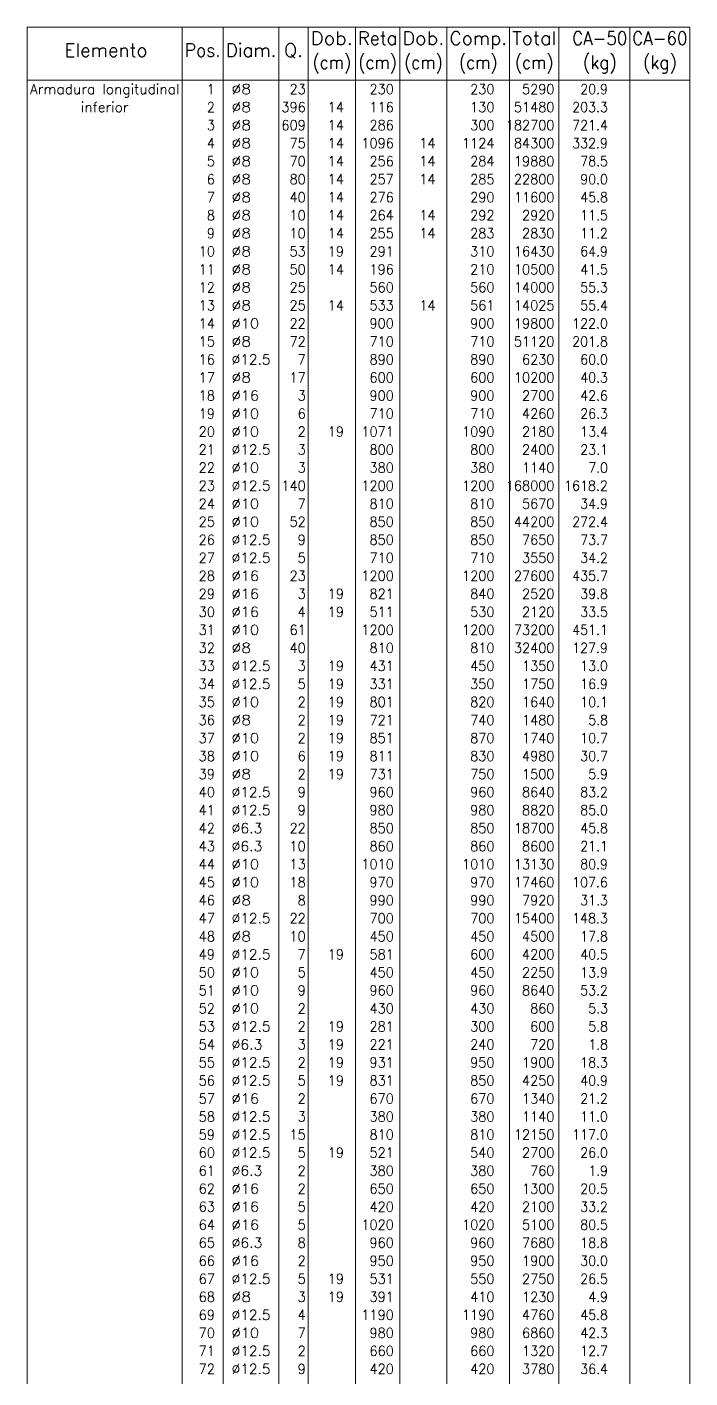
# Model space of a CAD drawing. Header units: millimetres. Extents: x 177 to 332, y -104 to 116.
# Drawn here: x 253.81 to 267.04, y 88.86 to 115.84 of the extents above; entities that cross this region are included whole.
import ezdxf
from ezdxf.enums import TextEntityAlignment as Align

# ---------------------------------------------------------------- set-up
doc = ezdxf.new("R2010")
doc.units = ezdxf.units.MM
doc.layers.add('TABELAS', color=1, linetype='Continuous', lineweight=9)
doc.layers.add('TEXTO_TABELAS', color=1, linetype='Continuous', lineweight=0)
doc.styles.add('CYPETXT_romans', font='romans.shx', dxfattribs={"height": 0.2})

msp = doc.modelspace()

# ---------------------------------------------------------------- linework, layer by layer
at = {"layer": 'TABELAS'}
for p, q in [((253.80849, 114.73484), (253.80849, 115.84484)), ((253.80849, 115.84484), (267.04209, 115.84484)), ((256.90849, 114.73484), (256.90849, 115.84484)), ((257.72449, 114.73484), (257.72449, 115.84484)), ((258.83649, 114.73484), (258.83649, 115.84484)), ((259.42249, 114.73484), (259.42249, 115.84484)), ((260.36249, 114.73484), (260.36249, 115.84484)), ((261.25049, 114.73484), (261.25049, 115.84484)), ((262.19049, 114.73484), (262.19049, 115.84484)), ((263.44249, 114.73484), (263.44249, 115.84484)), ((264.42249, 114.73484), (264.42249, 115.84484)), ((265.84209, 114.73484), (265.84209, 115.84484)), ((267.04209, 114.73484), (267.04209, 115.84484)), ((253.80849, 114.78484), (267.04209, 114.78484)), ((253.80849, 17.79484), (253.80849, 114.73484)), ((256.90849, 17.79484), (256.90849, 114.73484)), ((257.72449, 18.20484), (257.72449, 114.73484)), ((258.83649, 18.20484), (258.83649, 114.73484)), ((259.42249, 18.20484), (259.42249, 114.73484)), ((260.36249, 18.20484), (260.36249, 114.73484)), ((261.25049, 18.20484), (261.25049, 114.73484)), ((262.19049, 18.20484), (262.19049, 114.73484)), ((263.44249, 18.20484), (263.44249, 114.73484)), ((264.42249, 17.79484), (264.42249, 114.73484)), ((265.84209, 17.79484), (265.84209, 114.73484)), ((267.04209, 17.79484), (267.04209, 114.73484))]:
    msp.add_line(p, q, dxfattribs=at)

# ---------------------------------------------------------------- texts
at = {"layer": 'TEXTO_TABELAS', "style": 'CYPETXT_romans'}
for s, height, width, p, p2 in [('Dob.', 0.266667, 1.017692, (259.47249, 115.48817), (260.31249, 115.48817)), ('Reta', 0.266667, 0.940227, (260.41249, 115.48817), (261.20049, 115.48817)), ('Dob.', 0.266667, 1.017692, (261.30049, 115.48817), (262.14049, 115.48817)), ('Comp.', 0.266667, 0.954947, (262.24049, 115.48817), (263.39249, 115.48817)), ('Total', 0.266667, 0.99, (263.49249, 115.48817), (264.37249, 115.48817)), ('CA-50', 0.266667, 0.849265, (264.69209, 115.48817), (265.79209, 115.48817)), ('CA-60', 0.266667, 0.849265, (265.89209, 115.48817), (266.99209, 115.48817)), ('Elemento', 0.266667, 0.93375, (254.55349, 115.24817), (256.21349, 115.24817)), ('Pos.', 0.266667, 0.895, (256.95849, 115.24817), (257.67449, 115.24817)), ('Diam.', 0.266667, 0.94875, (257.77449, 115.24817), (258.78649, 115.24817)), ('Q.', 0.266667, 1.09125, (258.93549, 115.24817), (259.32349, 115.24817)), ('(cm)', 0.266667, 0.84, (259.50849, 115.00817), (260.27649, 115.00817)), ('(cm)', 0.266667, 0.84, (260.42249, 115.00817), (261.19049, 115.00817)), ('(cm)', 0.266667, 0.84, (261.33649, 115.00817), (262.10449, 115.00817)), ('(cm)', 0.266667, 0.84, (262.43249, 115.00817), (263.20049, 115.00817)), ('(cm)', 0.266667, 0.84, (263.54849, 115.00817), (264.31649, 115.00817)), ('(kg)', 0.266667, 0.88725, (264.90409, 115.00817), (265.58009, 115.00817)), ('(kg)', 0.266667, 0.88725, (266.10409, 115.00817), (266.78009, 115.00817)), ('Armadura longitudinal', 0.2, 0.911119, (253.86599, 114.50484), (256.85099, 114.50484)), ('1', 0.2, 1.546364, (257.39749, 114.50484), (257.55949, 114.50484)), ('%%c8', 0.2, 1.12875, (257.89199, 114.50484), (258.27899, 114.50484)), ('23', 0.2, 0.919459, (259.04849, 114.50484), (259.37249, 114.50484)), ('230', 0.2, 0.895263, (260.64449, 114.50484), (261.13049, 114.50484)), ('230', 0.2, 0.895263, (262.65449, 114.50484), (263.14049, 114.50484)), ('5290', 0.2, 0.883636, (263.68949, 114.50484), (264.33749, 114.50484)), ('20.9', 0.2, 0.878182, (264.85209, 114.50484), (265.40409, 114.50484)), ('inferior', 0.2, 0.916101, (254.88299, 114.14484), (255.83399, 114.14484)), ('2', 0.2, 1.000588, (257.39749, 114.14484), (257.55949, 114.14484)), ('%%c8', 0.2, 1.12875, (257.89199, 114.14484), (258.27899, 114.14484)), ('396', 0.2, 0.895263, (258.88649, 114.14484), (259.37249, 114.14484)), ('14', 0.2, 0.895263, (259.81149, 114.14484), (260.13549, 114.14484)), ('116', 0.2, 0.895263, (260.64449, 114.14484), (261.13049, 114.14484)), ('130', 0.2, 0.895263, (262.65449, 114.14484), (263.14049, 114.14484)), ('51480', 0.2, 0.876804, (263.52749, 114.14484), (264.33749, 114.14484)), ('203.3', 0.2, 0.861724, (264.69009, 114.14484), (265.40409, 114.14484)), ('3', 0.2, 1.000588, (257.39749, 113.78484), (257.55949, 113.78484)), ('%%c8', 0.2, 1.12875, (257.89199, 113.78484), (258.27899, 113.78484)), ('609', 0.2, 0.91125, (258.88649, 113.78484), (259.37249, 113.78484)), ('14', 0.2, 0.895263, (259.81149, 113.78484), (260.13549, 113.78484)), ('286', 0.2, 0.895263, (260.64449, 113.78484), (261.13049, 113.78484)), ('300', 0.2, 0.895263, (262.65449, 113.78484), (263.14049, 113.78484)), ('182700', 0.2, 0.872308, (263.36549, 113.78484), (264.33749, 113.78484)), ('721.4', 0.2, 0.851932, (264.69009, 113.78484), (265.40409, 113.78484)), ('4', 0.2, 0.945, (257.39749, 113.42484), (257.55949, 113.42484)), ('%%c8', 0.2, 1.12875, (257.89199, 113.42484), (258.27899, 113.42484)), ('75', 0.2, 0.919459, (259.04849, 113.42484), (259.37249, 113.42484)), ('14', 0.2, 0.895263, (259.81149, 113.42484), (260.13549, 113.42484)), ('1096', 0.2, 0.883636, (260.48249, 113.42484), (261.13049, 113.42484)), ('14', 0.2, 0.895263, (261.63949, 113.42484), (261.96349, 113.42484)), ('1124', 0.2, 0.872308, (262.49249, 113.42484), (263.14049, 113.42484)), ('84300', 0.2, 0.876804, (263.52749, 113.42484), (264.33749, 113.42484)), ('332.9', 0.2, 0.871744, (264.69009, 113.42484), (265.40409, 113.42484)), ('5', 0.2, 1.000588, (257.39749, 113.06484), (257.55949, 113.06484)), ('%%c8', 0.2, 1.12875, (257.89199, 113.06484), (258.27899, 113.06484)), ('70', 0.2, 0.919459, (259.04849, 113.06484), (259.37249, 113.06484)), ('14', 0.2, 0.895263, (259.81149, 113.06484), (260.13549, 113.06484)), ('256', 0.2, 0.895263, (260.64449, 113.06484), (261.13049, 113.06484)), ('14', 0.2, 0.895263, (261.63949, 113.06484), (261.96349, 113.06484)), ('284', 0.2, 0.879828, (262.65449, 113.06484), (263.14049, 113.06484)), ('19880', 0.2, 0.876804, (263.52749, 113.06484), (264.33749, 113.06484)), ('78.5', 0.2, 0.865075, (264.85209, 113.06484), (265.40409, 113.06484)), ('6', 0.2, 1.000588, (257.39749, 112.70484), (257.55949, 112.70484)), ('%%c8', 0.2, 1.12875, (257.89199, 112.70484), (258.27899, 112.70484)), ('80', 0.2, 0.919459, (259.04849, 112.70484), (259.37249, 112.70484)), ('14', 0.2, 0.895263, (259.81149, 112.70484), (260.13549, 112.70484)), ('257', 0.2, 0.895263, (260.64449, 112.70484), (261.13049, 112.70484)), ('14', 0.2, 0.895263, (261.63949, 112.70484), (261.96349, 112.70484)), ('285', 0.2, 0.895263, (262.65449, 112.70484), (263.14049, 112.70484)), ('22800', 0.2, 0.876804, (263.52749, 112.70484), (264.33749, 112.70484)), ('90.0', 0.2, 0.865075, (264.85209, 112.70484), (265.40409, 112.70484)), ('7', 0.2, 1.000588, (257.39749, 112.34484), (257.55949, 112.34484)), ('%%c8', 0.2, 1.12875, (257.89199, 112.34484), (258.27899, 112.34484)), ('40', 0.2, 0.919459, (259.04849, 112.34484), (259.37249, 112.34484)), ('14', 0.2, 0.895263, (259.81149, 112.34484), (260.13549, 112.34484)), ('276', 0.2, 0.895263, (260.64449, 112.34484), (261.13049, 112.34484)), ('290', 0.2, 0.895263, (262.65449, 112.34484), (263.14049, 112.34484)), ('11600', 0.2, 0.876804, (263.52749, 112.34484), (264.33749, 112.34484)), ('45.8', 0.2, 0.865075, (264.85209, 112.34484), (265.40409, 112.34484)), ('8', 0.2, 1.000588, (257.39749, 111.98484), (257.55949, 111.98484)), ('%%c8', 0.2, 1.12875, (257.89199, 111.98484), (258.27899, 111.98484)), ('10', 0.2, 0.919459, (259.04849, 111.98484), (259.37249, 111.98484)), ('14', 0.2, 0.895263, (259.81149, 111.98484), (260.13549, 111.98484)), ('264', 0.2, 0.879828, (260.64449, 111.98484), (261.13049, 111.98484)), ('14', 0.2, 0.895263, (261.63949, 111.98484), (261.96349, 111.98484)), ('292', 0.2, 0.895263, (262.65449, 111.98484), (263.14049, 111.98484)), ('2920', 0.2, 0.883636, (263.68949, 111.98484), (264.33749, 111.98484)), ('11.5', 0.2, 0.865075, (264.85209, 111.98484), (265.40409, 111.98484)), ('9', 0.2, 1.063125, (257.39749, 111.62484), (257.55949, 111.62484)), ('%%c8', 0.2, 1.12875, (257.89199, 111.62484), (258.27899, 111.62484)), ('10', 0.2, 0.919459, (259.04849, 111.62484), (259.37249, 111.62484)), ('14', 0.2, 0.895263, (259.81149, 111.62484), (260.13549, 111.62484)), ('255', 0.2, 0.895263, (260.64449, 111.62484), (261.13049, 111.62484)), ('14', 0.2, 0.895263, (261.63949, 111.62484), (261.96349, 111.62484)), ('283', 0.2, 0.895263, (262.65449, 111.62484), (263.14049, 111.62484)), ('2830', 0.2, 0.883636, (263.68949, 111.62484), (264.33749, 111.62484)), ('11.2', 0.2, 0.865075, (264.85209, 111.62484), (265.40409, 111.62484)), ('10', 0.2, 0.919459, (257.23549, 111.26484), (257.55949, 111.26484)), ('%%c8', 0.2, 1.12875, (257.89199, 111.26484), (258.27899, 111.26484)), ('53', 0.2, 0.919459, (259.04849, 111.26484), (259.37249, 111.26484)), ('19', 0.2, 0.945, (259.81149, 111.26484), (260.13549, 111.26484)), ('291', 0.2, 1.000588, (260.64449, 111.26484), (261.13049, 111.26484)), ('310', 0.2, 0.895263, (262.65449, 111.26484), (263.14049, 111.26484)), ('16430', 0.2, 0.876804, (263.52749, 111.26484), (264.33749, 111.26484)), ('64.9', 0.2, 0.878182, (264.85209, 111.26484), (265.40409, 111.26484)), ('11', 0.2, 1.097419, (257.23549, 110.90484), (257.55949, 110.90484)), ('%%c8', 0.2, 1.12875, (257.89199, 110.90484), (258.27899, 110.90484)), ('50', 0.2, 0.919459, (259.04849, 110.90484), (259.37249, 110.90484)), ('14', 0.2, 0.895263, (259.81149, 110.90484), (260.13549, 110.90484)), ('196', 0.2, 0.895263, (260.64449, 110.90484), (261.13049, 110.90484)), ('210', 0.2, 0.895263, (262.65449, 110.90484), (263.14049, 110.90484)), ('10500', 0.2, 0.876804, (263.52749, 110.90484), (264.33749, 110.90484)), ('41.5', 0.2, 0.865075, (264.85209, 110.90484), (265.40409, 110.90484)), ('12', 0.2, 0.919459, (257.23549, 110.54484), (257.55949, 110.54484)), ('%%c8', 0.2, 1.12875, (257.89199, 110.54484), (258.27899, 110.54484)), ('25', 0.2, 0.919459, (259.04849, 110.54484), (259.37249, 110.54484)), ('560', 0.2, 0.895263, (260.64449, 110.54484), (261.13049, 110.54484)), ('560', 0.2, 0.895263, (262.65449, 110.54484), (263.14049, 110.54484)), ('14000', 0.2, 0.876804, (263.52749, 110.54484), (264.33749, 110.54484)), ('55.3', 0.2, 0.865075, (264.85209, 110.54484), (265.40409, 110.54484)), ('13', 0.2, 0.919459, (257.23549, 110.18484), (257.55949, 110.18484)), ('%%c8', 0.2, 1.12875, (257.89199, 110.18484), (258.27899, 110.18484)), ('25', 0.2, 0.919459, (259.04849, 110.18484), (259.37249, 110.18484)), ('14', 0.2, 0.895263, (259.81149, 110.18484), (260.13549, 110.18484)), ('533', 0.2, 0.895263, (260.64449, 110.18484), (261.13049, 110.18484)), ('14', 0.2, 0.895263, (261.63949, 110.18484), (261.96349, 110.18484)), ('561', 0.2, 1.000588, (262.65449, 110.18484), (263.14049, 110.18484)), ('14025', 0.2, 0.876804, (263.52749, 110.18484), (264.33749, 110.18484)), ('55.4', 0.2, 0.852353, (264.85209, 110.18484), (265.40409, 110.18484)), ('14', 0.2, 0.895263, (257.23549, 109.82484), (257.55949, 109.82484)), ('%%c10', 0.2, 1.029375, (257.89199, 109.82484), (258.44099, 109.82484)), ('22', 0.2, 0.919459, (259.04849, 109.82484), (259.37249, 109.82484)), ('900', 0.2, 0.895263, (260.64449, 109.82484), (261.13049, 109.82484)), ('900', 0.2, 0.895263, (262.65449, 109.82484), (263.14049, 109.82484)), ('19800', 0.2, 0.876804, (263.52749, 109.82484), (264.33749, 109.82484)), ('122.0', 0.2, 0.861724, (264.69009, 109.82484), (265.40409, 109.82484)), ('15', 0.2, 0.919459, (257.23549, 109.46484), (257.55949, 109.46484)), ('%%c8', 0.2, 1.12875, (257.89199, 109.46484), (258.27899, 109.46484)), ('72', 0.2, 0.919459, (259.04849, 109.46484), (259.37249, 109.46484)), ('710', 0.2, 0.895263, (260.64449, 109.46484), (261.13049, 109.46484)), ('710', 0.2, 0.895263, (262.65449, 109.46484), (263.14049, 109.46484)), ('51120', 0.2, 0.876804, (263.52749, 109.46484), (264.33749, 109.46484)), ('201.8', 0.2, 0.861724, (264.69009, 109.46484), (265.40409, 109.46484)), ('16', 0.2, 0.919459, (257.23549, 109.10484), (257.55949, 109.10484)), ('%%c12.5', 0.2, 0.948663, (257.89199, 109.10484), (258.66899, 109.10484)), ('7', 0.2, 1.000588, (259.21049, 109.10484), (259.37249, 109.10484)), ('890', 0.2, 0.895263, (260.64449, 109.10484), (261.13049, 109.10484)), ('890', 0.2, 0.895263, (262.65449, 109.10484), (263.14049, 109.10484)), ('6230', 0.2, 0.883636, (263.68949, 109.10484), (264.33749, 109.10484)), ('60.0', 0.2, 0.865075, (264.85209, 109.10484), (265.40409, 109.10484)), ('17', 0.2, 0.919459, (257.23549, 108.74484), (257.55949, 108.74484)), ('%%c8', 0.2, 1.12875, (257.89199, 108.74484), (258.27899, 108.74484)), ('17', 0.2, 0.919459, (259.04849, 108.74484), (259.37249, 108.74484)), ('600', 0.2, 0.895263, (260.64449, 108.74484), (261.13049, 108.74484)), ('600', 0.2, 0.895263, (262.65449, 108.74484), (263.14049, 108.74484)), ('10200', 0.2, 0.876804, (263.52749, 108.74484), (264.33749, 108.74484)), ('40.3', 0.2, 0.865075, (264.85209, 108.74484), (265.40409, 108.74484)), ('18', 0.2, 0.919459, (257.23549, 108.38484), (257.55949, 108.38484)), ('%%c16', 0.2, 1.029375, (257.89199, 108.38484), (258.44099, 108.38484)), ('3', 0.2, 1.000588, (259.21049, 108.38484), (259.37249, 108.38484)), ('900', 0.2, 0.895263, (260.64449, 108.38484), (261.13049, 108.38484)), ('900', 0.2, 0.895263, (262.65449, 108.38484), (263.14049, 108.38484)), ('2700', 0.2, 0.883636, (263.68949, 108.38484), (264.33749, 108.38484)), ('42.6', 0.2, 0.865075, (264.85209, 108.38484), (265.40409, 108.38484)), ('19', 0.2, 0.945, (257.23549, 108.02484), (257.55949, 108.02484)), ('%%c10', 0.2, 1.029375, (257.89199, 108.02484), (258.44099, 108.02484)), ('6', 0.2, 1.000588, (259.21049, 108.02484), (259.37249, 108.02484)), ('710', 0.2, 0.895263, (260.64449, 108.02484), (261.13049, 108.02484)), ('710', 0.2, 0.895263, (262.65449, 108.02484), (263.14049, 108.02484)), ('4260', 0.2, 0.883636, (263.68949, 108.02484), (264.33749, 108.02484)), ('26.3', 0.2, 0.865075, (264.85209, 108.02484), (265.40409, 108.02484)), ('20', 0.2, 0.919459, (257.23549, 107.66484), (257.55949, 107.66484)), ('%%c10', 0.2, 1.029375, (257.89199, 107.66484), (258.44099, 107.66484)), ('2', 0.2, 1.000588, (259.21049, 107.66484), (259.37249, 107.66484)), ('19', 0.2, 0.945, (259.81149, 107.66484), (260.13549, 107.66484)), ('1071', 0.2, 0.95831, (260.48249, 107.66484), (261.13049, 107.66484)), ('1090', 0.2, 0.883636, (262.49249, 107.66484), (263.14049, 107.66484)), ('2180', 0.2, 0.883636, (263.68949, 107.66484), (264.33749, 107.66484)), ('13.4', 0.2, 0.852353, (264.85209, 107.66484), (265.40409, 107.66484)), ('21', 0.2, 1.097419, (257.23549, 107.30484), (257.55949, 107.30484)), ('%%c12.5', 0.2, 0.948663, (257.89199, 107.30484), (258.66899, 107.30484)), ('3', 0.2, 1.000588, (259.21049, 107.30484), (259.37249, 107.30484)), ('800', 0.2, 0.895263, (260.64449, 107.30484), (261.13049, 107.30484)), ('800', 0.2, 0.895263, (262.65449, 107.30484), (263.14049, 107.30484)), ('2400', 0.2, 0.883636, (263.68949, 107.30484), (264.33749, 107.30484)), ('23.1', 0.2, 0.950164, (264.85209, 107.30484), (265.40409, 107.30484)), ('22', 0.2, 0.919459, (257.23549, 106.94484), (257.55949, 106.94484)), ('%%c10', 0.2, 1.029375, (257.89199, 106.94484), (258.44099, 106.94484)), ('3', 0.2, 1.000588, (259.21049, 106.94484), (259.37249, 106.94484)), ('380', 0.2, 0.895263, (260.64449, 106.94484), (261.13049, 106.94484)), ('380', 0.2, 0.895263, (262.65449, 106.94484), (263.14049, 106.94484)), ('1140', 0.2, 0.883636, (263.68949, 106.94484), (264.33749, 106.94484)), ('7.0', 0.2, 0.871277, (265.01409, 106.94484), (265.40409, 106.94484)), ('23', 0.2, 0.919459, (257.23549, 106.58484), (257.55949, 106.58484)), ('%%c12.5', 0.2, 0.948663, (257.89199, 106.58484), (258.66899, 106.58484)), ('140', 0.2, 0.895263, (258.88649, 106.58484), (259.37249, 106.58484)), ('1200', 0.2, 0.883636, (260.48249, 106.58484), (261.13049, 106.58484)), ('1200', 0.2, 0.883636, (262.49249, 106.58484), (263.14049, 106.58484)), ('168000', 0.2, 0.872308, (263.36549, 106.58484), (264.33749, 106.58484)), ('1618.2', 0.2, 0.859626, (264.52809, 106.58484), (265.40409, 106.58484)), ('24', 0.2, 0.895263, (257.23549, 106.22484), (257.55949, 106.22484)), ('%%c10', 0.2, 1.029375, (257.89199, 106.22484), (258.44099, 106.22484)), ('7', 0.2, 1.000588, (259.21049, 106.22484), (259.37249, 106.22484)), ('810', 0.2, 0.895263, (260.64449, 106.22484), (261.13049, 106.22484)), ('810', 0.2, 0.895263, (262.65449, 106.22484), (263.14049, 106.22484)), ('5670', 0.2, 0.883636, (263.68949, 106.22484), (264.33749, 106.22484)), ('34.9', 0.2, 0.878182, (264.85209, 106.22484), (265.40409, 106.22484)), ('25', 0.2, 0.919459, (257.23549, 105.86484), (257.55949, 105.86484)), ('%%c10', 0.2, 1.029375, (257.89199, 105.86484), (258.44099, 105.86484)), ('52', 0.2, 0.919459, (259.04849, 105.86484), (259.37249, 105.86484)), ('850', 0.2, 0.895263, (260.64449, 105.86484), (261.13049, 105.86484)), ('850', 0.2, 0.895263, (262.65449, 105.86484), (263.14049, 105.86484)), ('44200', 0.2, 0.876804, (263.52749, 105.86484), (264.33749, 105.86484)), ('272.4', 0.2, 0.851932, (264.69009, 105.86484), (265.40409, 105.86484)), ('26', 0.2, 0.919459, (257.23549, 105.50484), (257.55949, 105.50484)), ('%%c12.5', 0.2, 0.948663, (257.89199, 105.50484), (258.66899, 105.50484)), ('9', 0.2, 1.063125, (259.21049, 105.50484), (259.37249, 105.50484)), ('850', 0.2, 0.895263, (260.64449, 105.50484), (261.13049, 105.50484)), ('850', 0.2, 0.895263, (262.65449, 105.50484), (263.14049, 105.50484)), ('7650', 0.2, 0.883636, (263.68949, 105.50484), (264.33749, 105.50484)), ('73.7', 0.2, 0.865075, (264.85209, 105.50484), (265.40409, 105.50484)), ('27', 0.2, 0.919459, (257.23549, 105.14484), (257.55949, 105.14484)), ('%%c12.5', 0.2, 0.948663, (257.89199, 105.14484), (258.66899, 105.14484)), ('5', 0.2, 1.000588, (259.21049, 105.14484), (259.37249, 105.14484)), ('710', 0.2, 0.895263, (260.64449, 105.14484), (261.13049, 105.14484)), ('710', 0.2, 0.895263, (262.65449, 105.14484), (263.14049, 105.14484)), ('3550', 0.2, 0.883636, (263.68949, 105.14484), (264.33749, 105.14484)), ('34.2', 0.2, 0.865075, (264.85209, 105.14484), (265.40409, 105.14484)), ('28', 0.2, 0.919459, (257.23549, 104.78484), (257.55949, 104.78484)), ('%%c16', 0.2, 1.029375, (257.89199, 104.78484), (258.44099, 104.78484)), ('23', 0.2, 0.919459, (259.04849, 104.78484), (259.37249, 104.78484)), ('1200', 0.2, 0.883636, (260.48249, 104.78484), (261.13049, 104.78484)), ('1200', 0.2, 0.883636, (262.49249, 104.78484), (263.14049, 104.78484)), ('27600', 0.2, 0.876804, (263.52749, 104.78484), (264.33749, 104.78484)), ('435.7', 0.2, 0.861724, (264.69009, 104.78484), (265.40409, 104.78484)), ('29', 0.2, 0.945, (257.23549, 104.42484), (257.55949, 104.42484)), ('%%c16', 0.2, 1.029375, (257.89199, 104.42484), (258.44099, 104.42484)), ('3', 0.2, 1.000588, (259.21049, 104.42484), (259.37249, 104.42484)), ('19', 0.2, 0.945, (259.81149, 104.42484), (260.13549, 104.42484)), ('821', 0.2, 1.000588, (260.64449, 104.42484), (261.13049, 104.42484)), ('840', 0.2, 0.895263, (262.65449, 104.42484), (263.14049, 104.42484)), ('2520', 0.2, 0.883636, (263.68949, 104.42484), (264.33749, 104.42484)), ('39.8', 0.2, 0.865075, (264.85209, 104.42484), (265.40409, 104.42484)), ('30', 0.2, 0.919459, (257.23549, 104.06484), (257.55949, 104.06484)), ('%%c16', 0.2, 1.029375, (257.89199, 104.06484), (258.44099, 104.06484)), ('4', 0.2, 0.945, (259.21049, 104.06484), (259.37249, 104.06484)), ('19', 0.2, 0.945, (259.81149, 104.06484), (260.13549, 104.06484)), ('511', 0.2, 1.000588, (260.64449, 104.06484), (261.13049, 104.06484)), ('530', 0.2, 0.895263, (262.65449, 104.06484), (263.14049, 104.06484)), ('2120', 0.2, 0.883636, (263.68949, 104.06484), (264.33749, 104.06484)), ('33.5', 0.2, 0.865075, (264.85209, 104.06484), (265.40409, 104.06484)), ('31', 0.2, 1.097419, (257.23549, 103.70484), (257.55949, 103.70484)), ('%%c10', 0.2, 1.029375, (257.89199, 103.70484), (258.44099, 103.70484)), ('61', 0.2, 1.097419, (259.04849, 103.70484), (259.37249, 103.70484)), ('1200', 0.2, 0.883636, (260.48249, 103.70484), (261.13049, 103.70484)), ('1200', 0.2, 0.883636, (262.49249, 103.70484), (263.14049, 103.70484)), ('73200', 0.2, 0.876804, (263.52749, 103.70484), (264.33749, 103.70484)), ('451.1', 0.2, 0.925556, (264.69009, 103.70484), (265.40409, 103.70484)), ('32', 0.2, 0.919459, (257.23549, 103.34484), (257.55949, 103.34484)), ('%%c8', 0.2, 1.12875, (257.89199, 103.34484), (258.27899, 103.34484)), ('40', 0.2, 0.919459, (259.04849, 103.34484), (259.37249, 103.34484)), ('810', 0.2, 0.895263, (260.64449, 103.34484), (261.13049, 103.34484)), ('810', 0.2, 0.895263, (262.65449, 103.34484), (263.14049, 103.34484)), ('32400', 0.2, 0.876804, (263.52749, 103.34484), (264.33749, 103.34484)), ('127.9', 0.2, 0.871744, (264.69009, 103.34484), (265.40409, 103.34484)), ('33', 0.2, 0.919459, (257.23549, 102.98484), (257.55949, 102.98484)), ('%%c12.5', 0.2, 0.948663, (257.89199, 102.98484), (258.66899, 102.98484)), ('3', 0.2, 1.000588, (259.21049, 102.98484), (259.37249, 102.98484)), ('19', 0.2, 0.945, (259.81149, 102.98484), (260.13549, 102.98484)), ('431', 0.2, 1.000588, (260.64449, 102.98484), (261.13049, 102.98484)), ('450', 0.2, 0.895263, (262.65449, 102.98484), (263.14049, 102.98484)), ('1350', 0.2, 0.883636, (263.68949, 102.98484), (264.33749, 102.98484)), ('13.0', 0.2, 0.865075, (264.85209, 102.98484), (265.40409, 102.98484)), ('34', 0.2, 0.895263, (257.23549, 102.62484), (257.55949, 102.62484)), ('%%c12.5', 0.2, 0.948663, (257.89199, 102.62484), (258.66899, 102.62484)), ('5', 0.2, 1.000588, (259.21049, 102.62484), (259.37249, 102.62484)), ('19', 0.2, 0.945, (259.81149, 102.62484), (260.13549, 102.62484)), ('331', 0.2, 1.000588, (260.64449, 102.62484), (261.13049, 102.62484)), ('350', 0.2, 0.895263, (262.65449, 102.62484), (263.14049, 102.62484)), ('1750', 0.2, 0.883636, (263.68949, 102.62484), (264.33749, 102.62484)), ('16.9', 0.2, 0.878182, (264.85209, 102.62484), (265.40409, 102.62484)), ('35', 0.2, 0.919459, (257.23549, 102.26484), (257.55949, 102.26484)), ('%%c10', 0.2, 1.029375, (257.89199, 102.26484), (258.44099, 102.26484)), ('2', 0.2, 1.000588, (259.21049, 102.26484), (259.37249, 102.26484)), ('19', 0.2, 0.945, (259.81149, 102.26484), (260.13549, 102.26484)), ('801', 0.2, 1.000588, (260.64449, 102.26484), (261.13049, 102.26484)), ('820', 0.2, 0.895263, (262.65449, 102.26484), (263.14049, 102.26484)), ('1640', 0.2, 0.883636, (263.68949, 102.26484), (264.33749, 102.26484)), ('10.1', 0.2, 0.950164, (264.85209, 102.26484), (265.40409, 102.26484)), ('36', 0.2, 0.919459, (257.23549, 101.90484), (257.55949, 101.90484)), ('%%c8', 0.2, 1.12875, (257.89199, 101.90484), (258.27899, 101.90484)), ('2', 0.2, 1.000588, (259.21049, 101.90484), (259.37249, 101.90484)), ('19', 0.2, 0.945, (259.81149, 101.90484), (260.13549, 101.90484)), ('721', 0.2, 1.000588, (260.64449, 101.90484), (261.13049, 101.90484)), ('740', 0.2, 0.895263, (262.65449, 101.90484), (263.14049, 101.90484)), ('1480', 0.2, 0.883636, (263.68949, 101.90484), (264.33749, 101.90484)), ('5.8', 0.2, 0.871277, (265.01409, 101.90484), (265.40409, 101.90484)), ('37', 0.2, 0.919459, (257.23549, 101.54484), (257.55949, 101.54484)), ('%%c10', 0.2, 1.029375, (257.89199, 101.54484), (258.44099, 101.54484)), ('2', 0.2, 1.000588, (259.21049, 101.54484), (259.37249, 101.54484)), ('19', 0.2, 0.945, (259.81149, 101.54484), (260.13549, 101.54484)), ('851', 0.2, 1.000588, (260.64449, 101.54484), (261.13049, 101.54484)), ('870', 0.2, 0.895263, (262.65449, 101.54484), (263.14049, 101.54484)), ('1740', 0.2, 0.883636, (263.68949, 101.54484), (264.33749, 101.54484)), ('10.7', 0.2, 0.865075, (264.85209, 101.54484), (265.40409, 101.54484)), ('38', 0.2, 0.919459, (257.23549, 101.18484), (257.55949, 101.18484)), ('%%c10', 0.2, 1.029375, (257.89199, 101.18484), (258.44099, 101.18484)), ('6', 0.2, 1.000588, (259.21049, 101.18484), (259.37249, 101.18484)), ('19', 0.2, 0.945, (259.81149, 101.18484), (260.13549, 101.18484)), ('811', 0.2, 1.000588, (260.64449, 101.18484), (261.13049, 101.18484)), ('830', 0.2, 0.895263, (262.65449, 101.18484), (263.14049, 101.18484)), ('4980', 0.2, 0.883636, (263.68949, 101.18484), (264.33749, 101.18484)), ('30.7', 0.2, 0.865075, (264.85209, 101.18484), (265.40409, 101.18484)), ('39', 0.2, 0.945, (257.23549, 100.82484), (257.55949, 100.82484)), ('%%c8', 0.2, 1.12875, (257.89199, 100.82484), (258.27899, 100.82484)), ('2', 0.2, 1.000588, (259.21049, 100.82484), (259.37249, 100.82484)), ('19', 0.2, 0.945, (259.81149, 100.82484), (260.13549, 100.82484)), ('731', 0.2, 1.000588, (260.64449, 100.82484), (261.13049, 100.82484)), ('750', 0.2, 0.895263, (262.65449, 100.82484), (263.14049, 100.82484)), ('1500', 0.2, 0.883636, (263.68949, 100.82484), (264.33749, 100.82484)), ('5.9', 0.2, 0.890217, (265.01409, 100.82484), (265.40409, 100.82484)), ('40', 0.2, 0.919459, (257.23549, 100.46484), (257.55949, 100.46484)), ('%%c12.5', 0.2, 0.948663, (257.89199, 100.46484), (258.66899, 100.46484)), ('9', 0.2, 1.063125, (259.21049, 100.46484), (259.37249, 100.46484)), ('960', 0.2, 0.895263, (260.64449, 100.46484), (261.13049, 100.46484)), ('960', 0.2, 0.895263, (262.65449, 100.46484), (263.14049, 100.46484)), ('8640', 0.2, 0.883636, (263.68949, 100.46484), (264.33749, 100.46484)), ('83.2', 0.2, 0.865075, (264.85209, 100.46484), (265.40409, 100.46484)), ('41', 0.2, 1.097419, (257.23549, 100.10484), (257.55949, 100.10484)), ('%%c12.5', 0.2, 0.948663, (257.89199, 100.10484), (258.66899, 100.10484)), ('9', 0.2, 1.063125, (259.21049, 100.10484), (259.37249, 100.10484)), ('980', 0.2, 0.895263, (260.64449, 100.10484), (261.13049, 100.10484)), ('980', 0.2, 0.895263, (262.65449, 100.10484), (263.14049, 100.10484)), ('8820', 0.2, 0.883636, (263.68949, 100.10484), (264.33749, 100.10484)), ('85.0', 0.2, 0.865075, (264.85209, 100.10484), (265.40409, 100.10484)), ('42', 0.2, 0.919459, (257.23549, 99.74484), (257.55949, 99.74484)), ('%%c6.3', 0.2, 0.978409, (257.89199, 99.74484), (258.50699, 99.74484)), ('22', 0.2, 0.919459, (259.04849, 99.74484), (259.37249, 99.74484)), ('850', 0.2, 0.895263, (260.64449, 99.74484), (261.13049, 99.74484)), ('850', 0.2, 0.895263, (262.65449, 99.74484), (263.14049, 99.74484)), ('18700', 0.2, 0.876804, (263.52749, 99.74484), (264.33749, 99.74484)), ('45.8', 0.2, 0.865075, (264.85209, 99.74484), (265.40409, 99.74484)), ('43', 0.2, 0.919459, (257.23549, 99.38484), (257.55949, 99.38484)), ('%%c6.3', 0.2, 0.978409, (257.89199, 99.38484), (258.50699, 99.38484)), ('10', 0.2, 0.919459, (259.04849, 99.38484), (259.37249, 99.38484)), ('860', 0.2, 0.895263, (260.64449, 99.38484), (261.13049, 99.38484)), ('860', 0.2, 0.895263, (262.65449, 99.38484), (263.14049, 99.38484)), ('8600', 0.2, 0.883636, (263.68949, 99.38484), (264.33749, 99.38484)), ('21.1', 0.2, 0.950164, (264.85209, 99.38484), (265.40409, 99.38484)), ('44', 0.2, 0.895263, (257.23549, 99.02484), (257.55949, 99.02484)), ('%%c10', 0.2, 1.029375, (257.89199, 99.02484), (258.44099, 99.02484)), ('13', 0.2, 0.919459, (259.04849, 99.02484), (259.37249, 99.02484)), ('1010', 0.2, 0.883636, (260.48249, 99.02484), (261.13049, 99.02484)), ('1010', 0.2, 0.883636, (262.49249, 99.02484), (263.14049, 99.02484)), ('13130', 0.2, 0.876804, (263.52749, 99.02484), (264.33749, 99.02484)), ('80.9', 0.2, 0.878182, (264.85209, 99.02484), (265.40409, 99.02484)), ('45', 0.2, 0.919459, (257.23549, 98.66484), (257.55949, 98.66484)), ('%%c10', 0.2, 1.029375, (257.89199, 98.66484), (258.44099, 98.66484)), ('18', 0.2, 0.919459, (259.04849, 98.66484), (259.37249, 98.66484)), ('970', 0.2, 0.895263, (260.64449, 98.66484), (261.13049, 98.66484)), ('970', 0.2, 0.895263, (262.65449, 98.66484), (263.14049, 98.66484)), ('17460', 0.2, 0.876804, (263.52749, 98.66484), (264.33749, 98.66484)), ('107.6', 0.2, 0.861724, (264.69009, 98.66484), (265.40409, 98.66484)), ('46', 0.2, 0.919459, (257.23549, 98.30484), (257.55949, 98.30484)), ('%%c8', 0.2, 1.12875, (257.89199, 98.30484), (258.27899, 98.30484)), ('8', 0.2, 1.000588, (259.21049, 98.30484), (259.37249, 98.30484)), ('990', 0.2, 0.895263, (260.64449, 98.30484), (261.13049, 98.30484)), ('990', 0.2, 0.895263, (262.65449, 98.30484), (263.14049, 98.30484)), ('7920', 0.2, 0.883636, (263.68949, 98.30484), (264.33749, 98.30484)), ('31.3', 0.2, 0.865075, (264.85209, 98.30484), (265.40409, 98.30484)), ('47', 0.2, 0.919459, (257.23549, 97.94484), (257.55949, 97.94484)), ('%%c12.5', 0.2, 0.948663, (257.89199, 97.94484), (258.66899, 97.94484)), ('22', 0.2, 0.919459, (259.04849, 97.94484), (259.37249, 97.94484)), ('700', 0.2, 0.895263, (260.64449, 97.94484), (261.13049, 97.94484)), ('700', 0.2, 0.895263, (262.65449, 97.94484), (263.14049, 97.94484)), ('15400', 0.2, 0.876804, (263.52749, 97.94484), (264.33749, 97.94484)), ('148.3', 0.2, 0.861724, (264.69009, 97.94484), (265.40409, 97.94484)), ('48', 0.2, 0.919459, (257.23549, 97.58484), (257.55949, 97.58484)), ('%%c8', 0.2, 1.12875, (257.89199, 97.58484), (258.27899, 97.58484)), ('10', 0.2, 0.919459, (259.04849, 97.58484), (259.37249, 97.58484)), ('450', 0.2, 0.895263, (260.64449, 97.58484), (261.13049, 97.58484)), ('450', 0.2, 0.895263, (262.65449, 97.58484), (263.14049, 97.58484)), ('4500', 0.2, 0.883636, (263.68949, 97.58484), (264.33749, 97.58484)), ('17.8', 0.2, 0.865075, (264.85209, 97.58484), (265.40409, 97.58484)), ('49', 0.2, 0.945, (257.23549, 97.22484), (257.55949, 97.22484)), ('%%c12.5', 0.2, 0.948663, (257.89199, 97.22484), (258.66899, 97.22484)), ('7', 0.2, 1.000588, (259.21049, 97.22484), (259.37249, 97.22484)), ('19', 0.2, 0.945, (259.81149, 97.22484), (260.13549, 97.22484)), ('581', 0.2, 1.000588, (260.64449, 97.22484), (261.13049, 97.22484)), ('600', 0.2, 0.895263, (262.65449, 97.22484), (263.14049, 97.22484)), ('4200', 0.2, 0.883636, (263.68949, 97.22484), (264.33749, 97.22484)), ('40.5', 0.2, 0.865075, (264.85209, 97.22484), (265.40409, 97.22484)), ('50', 0.2, 0.919459, (257.23549, 96.86484), (257.55949, 96.86484)), ('%%c10', 0.2, 1.029375, (257.89199, 96.86484), (258.44099, 96.86484)), ('5', 0.2, 1.000588, (259.21049, 96.86484), (259.37249, 96.86484)), ('450', 0.2, 0.895263, (260.64449, 96.86484), (261.13049, 96.86484)), ('450', 0.2, 0.895263, (262.65449, 96.86484), (263.14049, 96.86484)), ('2250', 0.2, 0.883636, (263.68949, 96.86484), (264.33749, 96.86484)), ('13.9', 0.2, 0.878182, (264.85209, 96.86484), (265.40409, 96.86484)), ('51', 0.2, 1.097419, (257.23549, 96.50484), (257.55949, 96.50484)), ('%%c10', 0.2, 1.029375, (257.89199, 96.50484), (258.44099, 96.50484)), ('9', 0.2, 1.063125, (259.21049, 96.50484), (259.37249, 96.50484)), ('960', 0.2, 0.895263, (260.64449, 96.50484), (261.13049, 96.50484)), ('960', 0.2, 0.895263, (262.65449, 96.50484), (263.14049, 96.50484)), ('8640', 0.2, 0.883636, (263.68949, 96.50484), (264.33749, 96.50484)), ('53.2', 0.2, 0.865075, (264.85209, 96.50484), (265.40409, 96.50484)), ('52', 0.2, 0.919459, (257.23549, 96.14484), (257.55949, 96.14484)), ('%%c10', 0.2, 1.029375, (257.89199, 96.14484), (258.44099, 96.14484)), ('2', 0.2, 1.000588, (259.21049, 96.14484), (259.37249, 96.14484)), ('430', 0.2, 0.895263, (260.64449, 96.14484), (261.13049, 96.14484)), ('430', 0.2, 0.895263, (262.65449, 96.14484), (263.14049, 96.14484)), ('860', 0.2, 0.895263, (263.85149, 96.14484), (264.33749, 96.14484)), ('5.3', 0.2, 0.871277, (265.01409, 96.14484), (265.40409, 96.14484)), ('53', 0.2, 0.919459, (257.23549, 95.78484), (257.55949, 95.78484)), ('%%c12.5', 0.2, 0.948663, (257.89199, 95.78484), (258.66899, 95.78484)), ('2', 0.2, 1.000588, (259.21049, 95.78484), (259.37249, 95.78484)), ('19', 0.2, 0.945, (259.81149, 95.78484), (260.13549, 95.78484)), ('281', 0.2, 1.000588, (260.64449, 95.78484), (261.13049, 95.78484)), ('300', 0.2, 0.895263, (262.65449, 95.78484), (263.14049, 95.78484)), ('600', 0.2, 0.895263, (263.85149, 95.78484), (264.33749, 95.78484)), ('5.8', 0.2, 0.871277, (265.01409, 95.78484), (265.40409, 95.78484)), ('54', 0.2, 0.895263, (257.23549, 95.42484), (257.55949, 95.42484)), ('%%c6.3', 0.2, 0.978409, (257.89199, 95.42484), (258.50699, 95.42484)), ('3', 0.2, 1.000588, (259.21049, 95.42484), (259.37249, 95.42484)), ('19', 0.2, 0.945, (259.81149, 95.42484), (260.13549, 95.42484)), ('221', 0.2, 1.000588, (260.64449, 95.42484), (261.13049, 95.42484)), ('240', 0.2, 0.895263, (262.65449, 95.42484), (263.14049, 95.42484)), ('720', 0.2, 0.895263, (263.85149, 95.42484), (264.33749, 95.42484)), ('1.8', 0.2, 0.871277, (265.01409, 95.42484), (265.40409, 95.42484)), ('55', 0.2, 0.919459, (257.23549, 95.06484), (257.55949, 95.06484)), ('%%c12.5', 0.2, 0.948663, (257.89199, 95.06484), (258.66899, 95.06484)), ('2', 0.2, 1.000588, (259.21049, 95.06484), (259.37249, 95.06484)), ('19', 0.2, 0.945, (259.81149, 95.06484), (260.13549, 95.06484)), ('931', 0.2, 1.000588, (260.64449, 95.06484), (261.13049, 95.06484)), ('950', 0.2, 0.895263, (262.65449, 95.06484), (263.14049, 95.06484)), ('1900', 0.2, 0.883636, (263.68949, 95.06484), (264.33749, 95.06484)), ('18.3', 0.2, 0.865075, (264.85209, 95.06484), (265.40409, 95.06484)), ('56', 0.2, 0.919459, (257.23549, 94.70484), (257.55949, 94.70484)), ('%%c12.5', 0.2, 0.948663, (257.89199, 94.70484), (258.66899, 94.70484)), ('5', 0.2, 1.000588, (259.21049, 94.70484), (259.37249, 94.70484)), ('19', 0.2, 0.945, (259.81149, 94.70484), (260.13549, 94.70484)), ('831', 0.2, 1.000588, (260.64449, 94.70484), (261.13049, 94.70484)), ('850', 0.2, 0.895263, (262.65449, 94.70484), (263.14049, 94.70484)), ('4250', 0.2, 0.883636, (263.68949, 94.70484), (264.33749, 94.70484)), ('40.9', 0.2, 0.878182, (264.85209, 94.70484), (265.40409, 94.70484)), ('57', 0.2, 0.919459, (257.23549, 94.34484), (257.55949, 94.34484)), ('%%c16', 0.2, 1.029375, (257.89199, 94.34484), (258.44099, 94.34484)), ('2', 0.2, 1.000588, (259.21049, 94.34484), (259.37249, 94.34484)), ('670', 0.2, 0.895263, (260.64449, 94.34484), (261.13049, 94.34484)), ('670', 0.2, 0.895263, (262.65449, 94.34484), (263.14049, 94.34484)), ('1340', 0.2, 0.883636, (263.68949, 94.34484), (264.33749, 94.34484)), ('21.2', 0.2, 0.865075, (264.85209, 94.34484), (265.40409, 94.34484)), ('58', 0.2, 0.919459, (257.23549, 93.98484), (257.55949, 93.98484)), ('%%c12.5', 0.2, 0.948663, (257.89199, 93.98484), (258.66899, 93.98484)), ('3', 0.2, 1.000588, (259.21049, 93.98484), (259.37249, 93.98484)), ('380', 0.2, 0.895263, (260.64449, 93.98484), (261.13049, 93.98484)), ('380', 0.2, 0.895263, (262.65449, 93.98484), (263.14049, 93.98484)), ('1140', 0.2, 0.883636, (263.68949, 93.98484), (264.33749, 93.98484)), ('11.0', 0.2, 0.865075, (264.85209, 93.98484), (265.40409, 93.98484)), ('59', 0.2, 0.945, (257.23549, 93.62484), (257.55949, 93.62484)), ('%%c12.5', 0.2, 0.948663, (257.89199, 93.62484), (258.66899, 93.62484)), ('15', 0.2, 0.919459, (259.04849, 93.62484), (259.37249, 93.62484)), ('810', 0.2, 0.895263, (260.64449, 93.62484), (261.13049, 93.62484)), ('810', 0.2, 0.895263, (262.65449, 93.62484), (263.14049, 93.62484)), ('12150', 0.2, 0.876804, (263.52749, 93.62484), (264.33749, 93.62484)), ('117.0', 0.2, 0.861724, (264.69009, 93.62484), (265.40409, 93.62484)), ('60', 0.2, 0.919459, (257.23549, 93.26484), (257.55949, 93.26484)), ('%%c12.5', 0.2, 0.948663, (257.89199, 93.26484), (258.66899, 93.26484)), ('5', 0.2, 1.000588, (259.21049, 93.26484), (259.37249, 93.26484)), ('19', 0.2, 0.945, (259.81149, 93.26484), (260.13549, 93.26484)), ('521', 0.2, 1.000588, (260.64449, 93.26484), (261.13049, 93.26484)), ('540', 0.2, 0.895263, (262.65449, 93.26484), (263.14049, 93.26484)), ('2700', 0.2, 0.883636, (263.68949, 93.26484), (264.33749, 93.26484)), ('26.0', 0.2, 0.865075, (264.85209, 93.26484), (265.40409, 93.26484)), ('61', 0.2, 1.097419, (257.23549, 92.90484), (257.55949, 92.90484)), ('%%c6.3', 0.2, 0.978409, (257.89199, 92.90484), (258.50699, 92.90484)), ('2', 0.2, 1.000588, (259.21049, 92.90484), (259.37249, 92.90484)), ('380', 0.2, 0.895263, (260.64449, 92.90484), (261.13049, 92.90484)), ('380', 0.2, 0.895263, (262.65449, 92.90484), (263.14049, 92.90484)), ('760', 0.2, 0.895263, (263.85149, 92.90484), (264.33749, 92.90484)), ('1.9', 0.2, 0.890217, (265.01409, 92.90484), (265.40409, 92.90484)), ('62', 0.2, 0.919459, (257.23549, 92.54484), (257.55949, 92.54484)), ('%%c16', 0.2, 1.029375, (257.89199, 92.54484), (258.44099, 92.54484)), ('2', 0.2, 1.000588, (259.21049, 92.54484), (259.37249, 92.54484)), ('650', 0.2, 0.895263, (260.64449, 92.54484), (261.13049, 92.54484)), ('650', 0.2, 0.895263, (262.65449, 92.54484), (263.14049, 92.54484)), ('1300', 0.2, 0.883636, (263.68949, 92.54484), (264.33749, 92.54484)), ('20.5', 0.2, 0.865075, (264.85209, 92.54484), (265.40409, 92.54484)), ('63', 0.2, 0.919459, (257.23549, 92.18484), (257.55949, 92.18484)), ('%%c16', 0.2, 1.029375, (257.89199, 92.18484), (258.44099, 92.18484)), ('5', 0.2, 1.000588, (259.21049, 92.18484), (259.37249, 92.18484)), ('420', 0.2, 0.895263, (260.64449, 92.18484), (261.13049, 92.18484)), ('420', 0.2, 0.895263, (262.65449, 92.18484), (263.14049, 92.18484)), ('2100', 0.2, 0.883636, (263.68949, 92.18484), (264.33749, 92.18484)), ('33.2', 0.2, 0.865075, (264.85209, 92.18484), (265.40409, 92.18484)), ('64', 0.2, 0.895263, (257.23549, 91.82484), (257.55949, 91.82484)), ('%%c16', 0.2, 1.029375, (257.89199, 91.82484), (258.44099, 91.82484)), ('5', 0.2, 1.000588, (259.21049, 91.82484), (259.37249, 91.82484)), ('1020', 0.2, 0.883636, (260.48249, 91.82484), (261.13049, 91.82484)), ('1020', 0.2, 0.883636, (262.49249, 91.82484), (263.14049, 91.82484)), ('5100', 0.2, 0.883636, (263.68949, 91.82484), (264.33749, 91.82484)), ('80.5', 0.2, 0.865075, (264.85209, 91.82484), (265.40409, 91.82484)), ('65', 0.2, 0.919459, (257.23549, 91.46484), (257.55949, 91.46484)), ('%%c6.3', 0.2, 0.978409, (257.89199, 91.46484), (258.50699, 91.46484)), ('8', 0.2, 1.000588, (259.21049, 91.46484), (259.37249, 91.46484)), ('960', 0.2, 0.895263, (260.64449, 91.46484), (261.13049, 91.46484)), ('960', 0.2, 0.895263, (262.65449, 91.46484), (263.14049, 91.46484)), ('7680', 0.2, 0.883636, (263.68949, 91.46484), (264.33749, 91.46484)), ('18.8', 0.2, 0.865075, (264.85209, 91.46484), (265.40409, 91.46484)), ('66', 0.2, 0.919459, (257.23549, 91.10484), (257.55949, 91.10484)), ('%%c16', 0.2, 1.029375, (257.89199, 91.10484), (258.44099, 91.10484)), ('2', 0.2, 1.000588, (259.21049, 91.10484), (259.37249, 91.10484)), ('950', 0.2, 0.895263, (260.64449, 91.10484), (261.13049, 91.10484)), ('950', 0.2, 0.895263, (262.65449, 91.10484), (263.14049, 91.10484)), ('1900', 0.2, 0.883636, (263.68949, 91.10484), (264.33749, 91.10484)), ('30.0', 0.2, 0.865075, (264.85209, 91.10484), (265.40409, 91.10484)), ('67', 0.2, 0.919459, (257.23549, 90.74484), (257.55949, 90.74484)), ('%%c12.5', 0.2, 0.948663, (257.89199, 90.74484), (258.66899, 90.74484)), ('5', 0.2, 1.000588, (259.21049, 90.74484), (259.37249, 90.74484)), ('19', 0.2, 0.945, (259.81149, 90.74484), (260.13549, 90.74484)), ('531', 0.2, 1.000588, (260.64449, 90.74484), (261.13049, 90.74484)), ('550', 0.2, 0.895263, (262.65449, 90.74484), (263.14049, 90.74484)), ('2750', 0.2, 0.883636, (263.68949, 90.74484), (264.33749, 90.74484)), ('26.5', 0.2, 0.865075, (264.85209, 90.74484), (265.40409, 90.74484)), ('68', 0.2, 0.919459, (257.23549, 90.38484), (257.55949, 90.38484)), ('%%c8', 0.2, 1.12875, (257.89199, 90.38484), (258.27899, 90.38484)), ('3', 0.2, 1.000588, (259.21049, 90.38484), (259.37249, 90.38484)), ('19', 0.2, 0.945, (259.81149, 90.38484), (260.13549, 90.38484)), ('391', 0.2, 1.000588, (260.64449, 90.38484), (261.13049, 90.38484)), ('410', 0.2, 0.895263, (262.65449, 90.38484), (263.14049, 90.38484)), ('1230', 0.2, 0.883636, (263.68949, 90.38484), (264.33749, 90.38484)), ('4.9', 0.2, 0.890217, (265.01409, 90.38484), (265.40409, 90.38484)), ('69', 0.2, 0.945, (257.23549, 90.02484), (257.55949, 90.02484)), ('%%c12.5', 0.2, 0.948663, (257.89199, 90.02484), (258.66899, 90.02484)), ('4', 0.2, 0.945, (259.21049, 90.02484), (259.37249, 90.02484)), ('1190', 0.2, 0.883636, (260.48249, 90.02484), (261.13049, 90.02484)), ('1190', 0.2, 0.883636, (262.49249, 90.02484), (263.14049, 90.02484)), ('4760', 0.2, 0.883636, (263.68949, 90.02484), (264.33749, 90.02484)), ('45.8', 0.2, 0.865075, (264.85209, 90.02484), (265.40409, 90.02484)), ('70', 0.2, 0.919459, (257.23549, 89.66484), (257.55949, 89.66484)), ('%%c10', 0.2, 1.029375, (257.89199, 89.66484), (258.44099, 89.66484)), ('7', 0.2, 1.000588, (259.21049, 89.66484), (259.37249, 89.66484)), ('980', 0.2, 0.895263, (260.64449, 89.66484), (261.13049, 89.66484)), ('980', 0.2, 0.895263, (262.65449, 89.66484), (263.14049, 89.66484)), ('6860', 0.2, 0.883636, (263.68949, 89.66484), (264.33749, 89.66484)), ('42.3', 0.2, 0.865075, (264.85209, 89.66484), (265.40409, 89.66484)), ('71', 0.2, 1.097419, (257.23549, 89.30484), (257.55949, 89.30484)), ('%%c12.5', 0.2, 0.948663, (257.89199, 89.30484), (258.66899, 89.30484)), ('2', 0.2, 1.000588, (259.21049, 89.30484), (259.37249, 89.30484)), ('660', 0.2, 0.895263, (260.64449, 89.30484), (261.13049, 89.30484)), ('660', 0.2, 0.895263, (262.65449, 89.30484), (263.14049, 89.30484)), ('1320', 0.2, 0.883636, (263.68949, 89.30484), (264.33749, 89.30484)), ('12.7', 0.2, 0.865075, (264.85209, 89.30484), (265.40409, 89.30484)), ('72', 0.2, 0.919459, (257.23549, 88.94484), (257.55949, 88.94484)), ('%%c12.5', 0.2, 0.948663, (257.89199, 88.94484), (258.66899, 88.94484)), ('9', 0.2, 1.063125, (259.21049, 88.94484), (259.37249, 88.94484)), ('420', 0.2, 0.895263, (260.64449, 88.94484), (261.13049, 88.94484)), ('420', 0.2, 0.895263, (262.65449, 88.94484), (263.14049, 88.94484)), ('3780', 0.2, 0.883636, (263.68949, 88.94484), (264.33749, 88.94484)), ('36.4', 0.2, 0.852353, (264.85209, 88.94484), (265.40409, 88.94484))]:
    msp.add_text(s, height=height, dxfattribs=dict(at, width=width)).set_placement(p, p2, align=Align.FIT)

doc.saveas('drawing.dxf')
